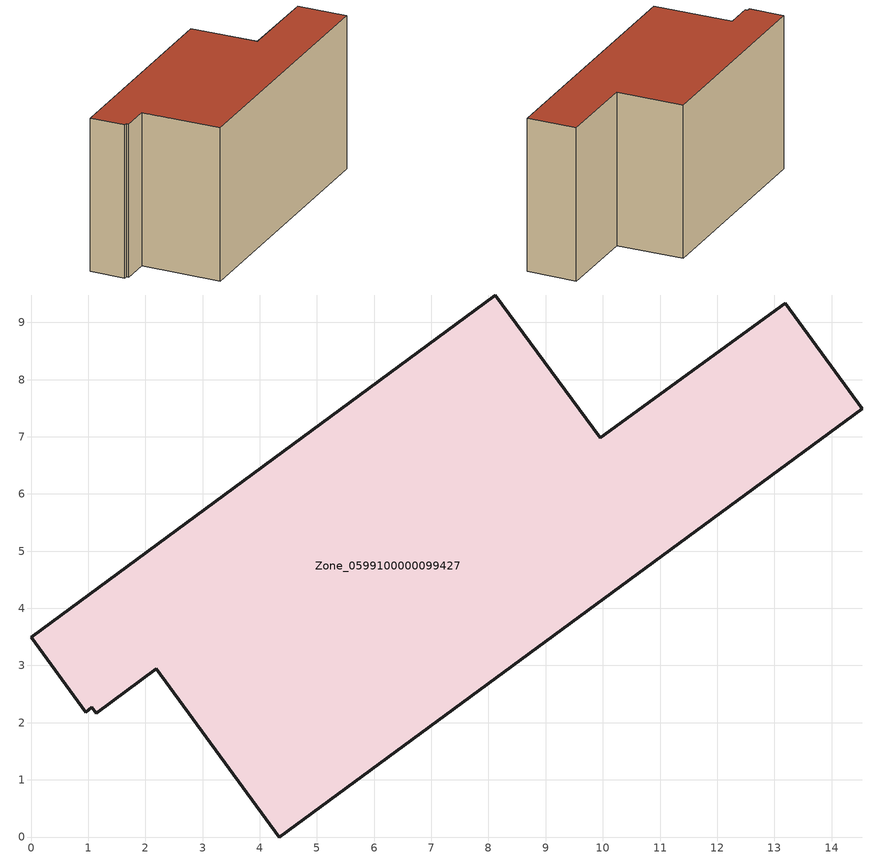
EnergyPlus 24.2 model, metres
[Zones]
Zone_0599100000099427
 floor ground (C_G): 9.95,6.98 13.19,9.34 14.54,7.49 4.34,0 2.19,2.94 1.14,2.16 1.06,2.27 0.96,2.18 0,3.49 8.12,9.48 z0
 wall outside (C_F): 4.34,0 14.54,7.49 13.19,9.34 9.95,6.98 8.12,9.48 0,3.49 0.96,2.18 1.06,2.27 1.14,2.16 2.19,2.94 4.34,0 z0:7.1
 roof outside (C_R): 1.06,2.27 1.14,2.16 2.19,2.94 4.34,0 14.54,7.49 13.19,9.34 9.95,6.98 8.12,9.48 0,3.49 0.96,2.18 z7.1
[BUILDING]
Pand.0599100000099427: North Axis=0; Terrain=City; Loads Convergence Tolerance Value=0.04; Temperature Convergence Tolerance Value=0.4; Solar Distribution=FullExterior; Maximum Number of Warmup Days=25; Minimum Number of Warmup Days=1
[Site:Location]
Rotterdam.The.Hague.AP_ZH_NLD Design_Conditions: Latitude=51.96; Longitude=4.45; Time Zone=1; Elevation=-4.5
[SITE:GROUNDTEMPERATURE:BUILDINGSURFACE]
18, 18, 18, 18, 18, 18, 18, 18, 18, 18, 18, 18
[MATERIAL] Thermal Absorptance=0.9; Solar Absorptance=0.7; Visible Absorptance=0.7
Name | Roughness | Thickness | Conductivity | Density | Specific Heat
G.TI.1975-1991 | MediumSmooth | 0.15 | 0.288461 | 540 | 1210
F.TI.1975-1991 | Rough | 0.3 | 0.230769 | 1920 | 840
R.TI.1975-1991 | MediumRough | 0.2 | 0.153846 | 1500 | 1000
[CONSTRUCTION]
C_G: G.TI.1975-1991
C_F: F.TI.1975-1991
C_R: R.TI.1975-1991
[ZONE]
Zone_0599100000099427: Type=1; Multiplier=1; Ceiling Height=Autocalculate; Volume=Autocalculate; Floor Area=autocalculate; Part of Total Floor Area=Yes
[ZONEINFILTRATION:DESIGNFLOWRATE]
Infil_Zone_0599100000099427: Zone or ZoneList or Space or SpaceList=Zone_0599100000099427; Schedule=AlwaysOn; Design Flow Rate Calculation Method=Flow/Area; Flow Rate per Floor Area=0.003; Constant Term Coefficient=1; Temperature Term Coefficient=0; Velocity Term Coefficient=0; Velocity Squared Term Coefficient=0
[HVACTEMPLATE:ZONE:IDEALLOADSAIRSYSTEM]
Zone_0599100000099427: Maximum Heating Supply Air Temperature=50; Minimum Cooling Supply Air Temperature=13; Maximum Heating Supply Air Humidity Ratio=0.0156; Minimum Cooling Supply Air Humidity Ratio=0.0077; Heating Limit=NoLimit; Cooling Limit=NoLimit; Dehumidification Control Type=ConstantSensibleHeatRatio; Cooling Sensible Heat Ratio=0.7; Dehumidification Setpoint=60; Humidification Control Type=None; Humidification Setpoint=30; Outdoor Air Method=None; Outdoor Air Flow Rate per Person=0.00944; Outdoor Air Flow Rate per Zone Floor Area=0; Outdoor Air Flow Rate per Zone=0; Demand Controlled Ventilation Type=None; Outdoor Air Economizer Type=NoEconomizer; Heat Recovery Type=None; Sensible Heat Recovery Effectiveness=0.7; Latent Heat Recovery Effectiveness=0.65
[ZONECONTROL:THERMOSTAT]
ThermostatControl_Zone_0599100000099427: Zone or ZoneList=Zone_0599100000099427; Control Type Schedule=DualSetpointControlType; Control 1=Thermostat_Zone_0599100000099427; Temperature Difference Between Cutout And Setpoint=0
[THERMOSTATSETPOINT:DUALSETPOINT]
Thermostat_Zone_0599100000099427: Heating Setpoint Temperature Schedule=HeatingSetpoint_Zone_0599100000099427; Cooling Setpoint Temperature Schedule=CoolingSetpoint_Zone_0599100000099427
[SCHEDULE:COMPACT]
HeatingSetpoint_Zone_0599100000099427: Through: 12/31, For: AllDays, Until: 24:00, 21
CoolingSetpoint_Zone_0599100000099427: Through: 12/31, For: AllDays, Until: 24:00, 24
DualSetpointControlType: Through: 12/31, For: AllDays, Until: 24:00, 4
AlwaysOn: Through: 12/31, For: AllDays, Until: 24:00, 1
